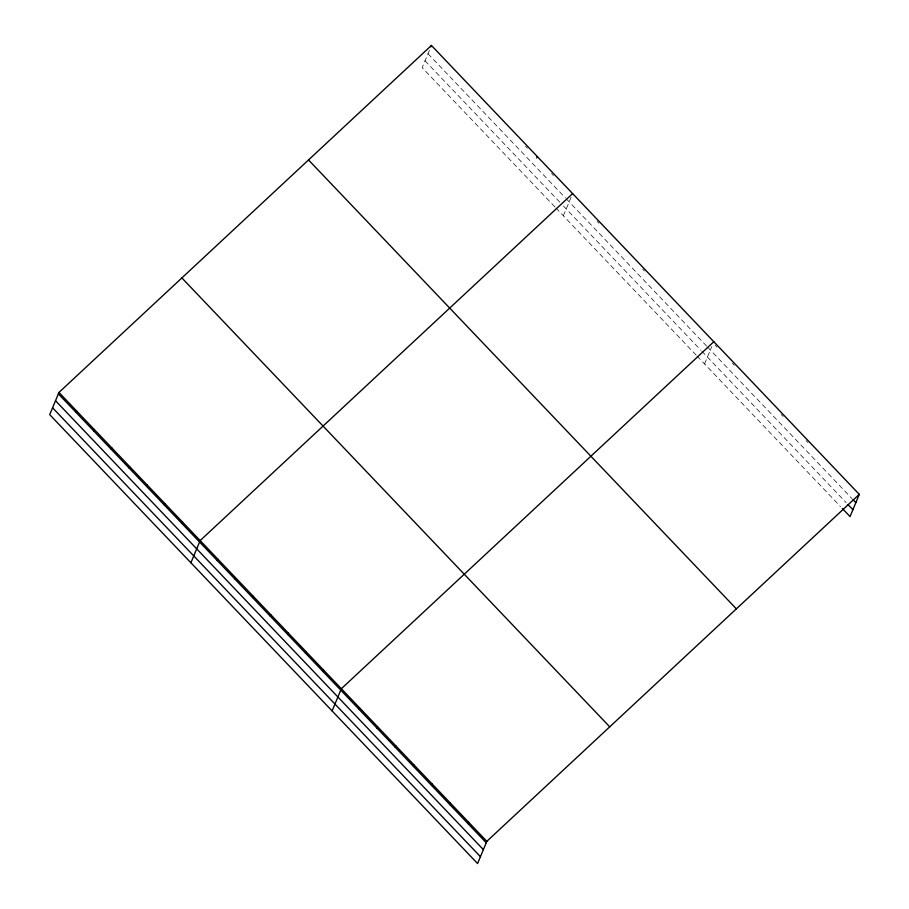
<?xml version="1.0" encoding="UTF-8"?>
<svg xmlns="http://www.w3.org/2000/svg" width="909" height="909" viewBox="0 0 909 909"><rect width="100%" height="100%" fill="white"/><g stroke="black" fill="none" stroke-linecap="round" stroke-linejoin="round"><path stroke-width="0.68" stroke-dasharray="4.54 3.41" d="M429.4 50.302L422.174 67.664L555.013 207.025M563.375 215.797L571.079 197.298M704.566 363.941L711.792 346.579M525.584 146.281L527.436 148.224M551.593 173.574L553.445 175.517M597.111 221.319L598.963 223.273M642.629 269.075L644.481 271.03M715.133 345.159L717.053 347.17M732.37 363.236L734.279 365.236M781.172 414.447L783.092 416.447M806.056 440.547L807.976 442.558M427.98 53.733L565.455 197.969M566.387 198.946L706.657 346.113M707.577 347.09L852.017 498.621M425.037 60.801L559.728 202.116M563.444 206.013L700.919 350.26M701.85 351.226L846.199 502.677M555.944 208.002L696.214 355.169M697.135 356.146L840.473 506.529"/><path stroke-width="1.36" d="M58.96 392.438L49.711 414.64L477.577 863.55L486.826 841.336L859.289 494.36L431.423 45.45L58.96 392.438L486.826 841.336M76.015 412.368L76.606 410.948M93.661 430.889L94.252 429.468M111.318 449.41L111.909 447.989M128.964 467.919L129.555 466.499M146.61 486.44L147.201 485.02M164.268 504.961L164.859 503.541M181.914 523.47L182.504 522.05M190.901 562.785L200.15 540.571L572.613 193.594M217.206 560.512L217.796 559.092M430.832 46.87L431.423 45.45M234.863 579.033L235.454 577.613M252.509 597.543L253.1 596.122M270.155 616.063L270.746 614.643M287.812 634.584L288.403 633.164M305.458 653.094L306.049 651.673M536.73 157.973L537.321 156.553M323.104 671.615L323.695 670.194M332.103 710.918L341.352 688.715L713.815 341.727M358.941 709.213L359.532 707.793M377.121 728.291L377.712 726.87M395.313 747.368L395.904 745.948M413.493 766.446L414.084 765.026M431.673 785.524L432.264 784.103M449.864 804.601L450.455 803.181M468.044 823.679L468.635 822.259M859.289 494.36L850.04 516.562L842.382 508.529M852.972 499.62L855.846 502.643M848.108 504.688L852.903 509.71M308.515 159.95L736.37 608.86M181.868 277.927L609.734 726.836M58.369 393.858L486.235 842.757M55.506 400.71L483.372 849.62M52.563 407.777L480.429 856.687"/></g></svg>
